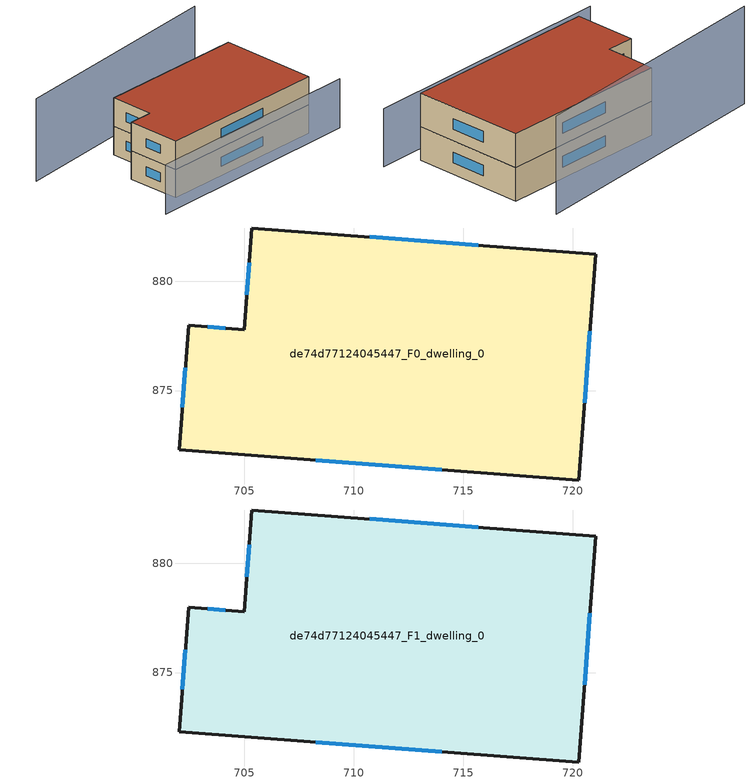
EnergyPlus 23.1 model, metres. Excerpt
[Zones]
de74d77124045447_F0_dwelling_0
 floor ground (EU_floor_Construction): 721.05,881.24 720.27,870.91 702.02,872.3 702.45,877.98 704.99,877.79 705.34,882.43 z0
 wall outside (EU_wall_Construction): 704.99,877.79 702.45,877.98 702.02,872.3 720.27,870.91 721.05,881.24 705.34,882.43 704.99,877.79 z0:3
 window (EU_Window_Construction): 704.12,877.85 703.32,877.92 / 705.22,880.84 705.11,879.38 / 715.68,881.64 710.72,882.02 / 720.54,874.45 720.79,877.7 / 708.27,871.82 714.02,871.39 / 702.3,876.03 702.17,874.24 z1.03:1.97
de74d77124045447_F1_dwelling_0
 floor to de74d77124045447_F0_dwelling_0 (EU_floor_Construction): 721.05,881.24 720.27,870.91 702.02,872.3 702.45,877.98 704.99,877.79 705.34,882.43 z3
 wall outside (EU_wall_Construction): 704.99,877.79 702.45,877.98 702.02,872.3 720.27,870.91 721.05,881.24 705.34,882.43 704.99,877.79 z3:6
 window (EU_Window_Construction): 704.12,877.85 703.32,877.92 / 705.22,880.84 705.11,879.38 / 715.68,881.64 710.72,882.02 / 720.54,874.45 720.79,877.7 / 708.27,871.82 714.02,871.39 / 702.3,876.03 702.17,874.24 z4.03:4.97
 roof outside (EU_roof_Construction): 720.27,870.91 721.05,881.24 705.34,882.43 704.99,877.79 702.45,877.98 702.02,872.3 z6
shading: 698.88,870.93 723,869.32 z0:5.2; 720.78,885.11 696.49,884.71 z0:8.7
[Building]
EU S2 Campaign: North Axis=0; Terrain=City; Solar Distribution=FullExterior
[Site:Location]
Cape.Town.Intl.AP: Latitude=-33.965; Longitude=18.602; Time Zone=2; Elevation=46
[SizingPeriod:WeatherFileDays]
AnnualSizingPeriod: Begin Month=1; Begin Day of Month=1; End Month=12; End Day of Month=31; Day of Week for Start Day=Monday; Use Weather File Daylight Saving Period=No; Use Weather File Rain and Snow Indicators=No
[MATERIAL]
EU_InternalMass_Material: Roughness=MediumRough; Thickness=0.1; Conductivity=1; Density=1800; Specific Heat=900; Thermal Absorptance=0.9; Solar Absorptance=0.7; Visible Absorptance=0.7
[MATERIAL:NOMASS] Roughness=MediumRough; Thermal Absorptance=0.9; Solar Absorptance=0.7; Visible Absorptance=0.7
Name | Thermal Resistance
EU_wall_NoMass | 0.493876
EU_roof_NoMass | 0.449382
EU_floor_NoMass | 1.25
[WINDOWMATERIAL:SIMPLEGLAZINGSYSTEM]
EU_Window_SimpleGlazing: UFactor=4.4; Solar Heat Gain Coefficient=0.85; Visible Transmittance=0.85
[CONSTRUCTION]
EU_wall_Construction: EU_wall_NoMass
EU_roof_Construction: EU_roof_NoMass
EU_floor_Construction: EU_floor_NoMass
EU_Window_Construction: EU_Window_SimpleGlazing
EU_InternalMass_Construction: EU_InternalMass_Material
[ZONE] Type=1; Multiplier=1; Ceiling Height=autocalculate; Floor Area=autocalculate; Part of Total Floor Area=Yes
Name | Volume
de74d77124045447_F0_dwelling_0 | 532.921
de74d77124045447_F1_dwelling_0 | 532.92
[INTERNALMASS] Construction=EU_InternalMass_Construction; Surface Area=177.64
Name | Zone or ZoneList
de74d77124045447_F0_dwelling_0_EU_InternalMass | de74d77124045447_F0_dwelling_0
de74d77124045447_F1_dwelling_0_EU_InternalMass | de74d77124045447_F1_dwelling_0
[OTHEREQUIPMENT] Fuel Type=Electricity; Design Level Calculation Method=Watts/Area; Power per Zone Floor Area=1; Fraction Latent=0; Fraction Radiant=0; Fraction Lost=0; Carbon Dioxide Generation Rate=0; EndUse Subcategory=EU_Step8_InternalGains
Name | Zone or ZoneList or Space or SpaceList | Schedule
EU_Step8_InternalGain_de74d77124045447_F0_dwelling_0_f000 | de74d77124045447_F0_dwelling_0 | EU_Step8_GainSchedule_de74d77124045447_F0_dwelling_0_f000
EU_Step8_InternalGain_de74d77124045447_F1_dwelling_0_f000 | de74d77124045447_F1_dwelling_0 | EU_Step8_GainSchedule_de74d77124045447_F1_dwelling_0_f000
[ZONEVENTILATION:DESIGNFLOWRATE] Schedule=EU_AlwaysOn; Design Flow Rate Calculation Method=AirChanges/Hour; Air Changes per Hour=0.64; Ventilation Type=Natural; Fan Pressure Rise=0; Fan Total Efficiency=1; Constant Term Coefficient=1; Temperature Term Coefficient=0; Velocity Term Coefficient=0; Velocity Squared Term Coefficient=0; Minimum Indoor Temperature=-100; Maximum Indoor Temperature=100; Delta Temperature=-100; Minimum Outdoor Temperature=-100; Maximum Outdoor Temperature=100; Maximum Wind Speed=40
Name | Zone or ZoneList or Space or SpaceList
EU_ConstantAir_de74d77124045447_F0_dwelling_0 | de74d77124045447_F0_dwelling_0
EU_ConstantAir_de74d77124045447_F1_dwelling_0 | de74d77124045447_F1_dwelling_0
[HVACTEMPLATE:THERMOSTAT] Constant Heating Setpoint=20; Constant Cooling Setpoint=50
EU_HeatOnly_de74d77124045447_F0_dwelling_0; EU_HeatOnly_de74d77124045447_F1_dwelling_0
[HVACTEMPLATE:ZONE:IDEALLOADSAIRSYSTEM] System Availability Schedule=EU_AlwaysOn; Maximum Heating Supply Air Temperature=50; Minimum Cooling Supply Air Temperature=13; Maximum Heating Supply Air Humidity Ratio=0.0156; Minimum Cooling Supply Air Humidity Ratio=0.0077; Heating Limit=NoLimit; Cooling Limit=NoLimit; Heating Availability Schedule=EU_AlwaysOn; Cooling Availability Schedule=EU_CoolingOff; Dehumidification Control Type=ConstantSensibleHeatRatio; Cooling Sensible Heat Ratio=0.7; Dehumidification Setpoint=60; Humidification Control Type=None; Humidification Setpoint=30; Outdoor Air Method=None; Outdoor Air Flow Rate per Person=0.00944; Outdoor Air Flow Rate per Zone Floor Area=0; Outdoor Air Flow Rate per Zone=0; Demand Controlled Ventilation Type=None; Outdoor Air Economizer Type=NoEconomizer; Heat Recovery Type=None; Sensible Heat Recovery Effectiveness=0.7; Latent Heat Recovery Effectiveness=0.65
Name | Template Thermostat
de74d77124045447_F0_dwelling_0 | EU_HeatOnly_de74d77124045447_F0_dwelling_0
de74d77124045447_F1_dwelling_0 | EU_HeatOnly_de74d77124045447_F1_dwelling_0
[SIZING:ZONE] Zone Cooling Design Supply Air Temperature Input Method=SupplyAirTemperature; Zone Cooling Design Supply Air Temperature=13; Zone Heating Design Supply Air Temperature Input Method=SupplyAirTemperature; Zone Heating Design Supply Air Temperature=50; Zone Cooling Design Supply Air Humidity Ratio=0.008; Zone Heating Design Supply Air Humidity Ratio=0.008; Cooling Design Air Flow Method=DesignDay; Cooling Design Air Flow Rate=0; Cooling Minimum Air Flow per Zone Floor Area=0.000762; Cooling Minimum Air Flow=0; Cooling Minimum Air Flow Fraction=0.2; Heating Design Air Flow Method=DesignDay; Heating Design Air Flow Rate=0; Heating Maximum Air Flow per Zone Floor Area=0.002032; Heating Maximum Air Flow=0.141576; Heating Maximum Air Flow Fraction=0.3; Account for Dedicated Outdoor Air System=No; Dedicated Outdoor Air System Control Strategy=NeutralSupplyAir; Dedicated Outdoor Air Low Setpoint Temperature for Design=autosize; Dedicated Outdoor Air High Setpoint Temperature for Design=autosize; Zone Load Sizing Method=Sensible Load Only No Latent Load; Zone Latent Cooling Design Supply Air Humidity Ratio Input Method=HumidityRatioDifference; Zone Cooling Design Supply Air Humidity Ratio Difference=0.005; Zone Latent Heating Design Supply Air Humidity Ratio Input Method=HumidityRatioDifference; Zone Humidification Design Supply Air Humidity Ratio Difference=0.005
de74d77124045447_F0_dwelling_0; de74d77124045447_F1_dwelling_0
[SCHEDULE:CONSTANT]
Name | Hourly Value
EU_AlwaysOn | 1
EU_CoolingOff | 0
[SCHEDULE:FILE] Column Number=1; Rows to Skip at Top=0; Number of Hours of Data=8760; Column Separator=Comma; Interpolate to Timestep=No; Minutes per Item=60; Adjust Schedule for Daylight Savings=Yes
Name | File
EU_Step8_GainSchedule_de74d77124045447_F0_dwelling_0_f000 | ../../schedules/de74d77124045447/de74d77124045447_F0_dwelling_0_f000_gain.csv
EU_Step8_GainSchedule_de74d77124045447_F1_dwelling_0_f000 | ../../schedules/de74d77124045447/de74d77124045447_F1_dwelling_0_f000_gain.csv
